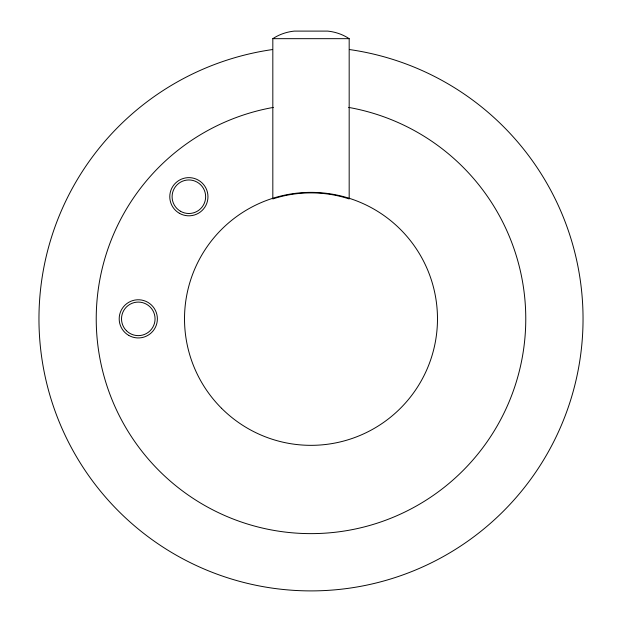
<?xml version="1.0" encoding="UTF-8"?>
<svg xmlns="http://www.w3.org/2000/svg" width="622" height="622" viewBox="0 0 622 622"><rect width="100%" height="100%" fill="white"/><g stroke="black" fill="none" stroke-linecap="round" stroke-linejoin="round"><path stroke-width="0.93" d="M272.825 38.673C279.224 34.412 286.695 31.885 294.33 31.1L327.67 31.1C335.305 31.885 342.776 34.412 349.175 38.673L349.175 198.939C324.824 190.876 297.176 190.876 272.825 198.939L272.825 38.673L349.175 38.673M349.385 49.535A272.047 272.047 0 0 1 539.919 465.839A272.047 272.047 0 0 1 82.081 465.839A272.047 272.047 0 0 1 272.615 49.535M348.662 107.412A214.769 214.769 0 0 1 490.369 436.978A214.769 214.769 0 0 1 131.631 436.978A214.769 214.769 0 0 1 273.338 107.412M221.564 408.289A126.476 126.476 0 0 0 433.169 351.593A126.476 126.476 0 0 0 278.267 196.684A126.476 126.476 0 0 0 221.564 408.289M128.738 335.39A19.088 19.088 0 0 0 157.374 318.853A19.088 19.088 0 0 0 128.738 302.323A19.088 19.088 0 0 0 128.738 335.39M179.33 213.26A19.088 19.088 0 0 0 207.966 196.731A19.088 19.088 0 0 0 179.33 180.193A19.088 19.088 0 0 0 179.33 213.26M126.429 330.717A16.771 16.771 0 0 0 154.489 323.199A16.771 16.771 0 0 0 133.948 302.657A16.771 16.771 0 0 0 126.429 330.717M180.489 211.255A16.771 16.771 0 0 0 205.641 196.731A16.771 16.771 0 0 0 180.489 182.199A16.771 16.771 0 0 0 180.489 211.255"/></g></svg>
